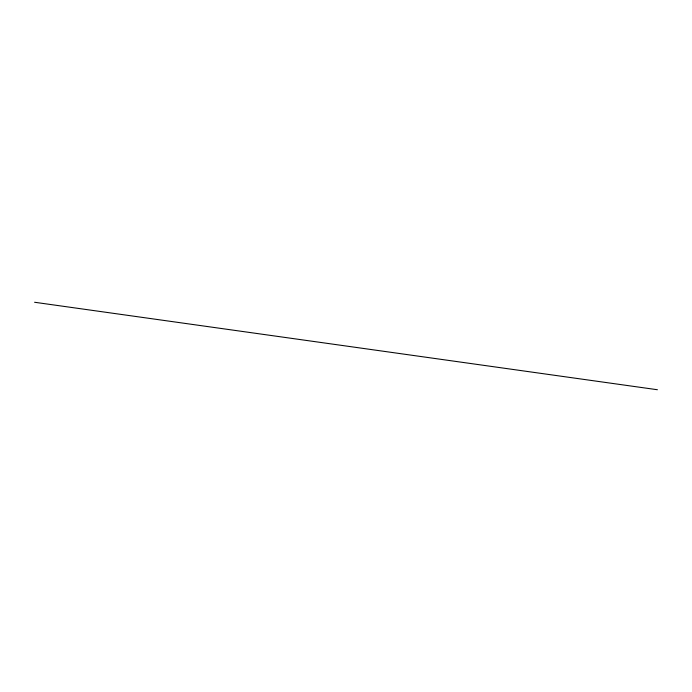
<?xml version="1.0" encoding="UTF-8"?>
<svg xmlns="http://www.w3.org/2000/svg" width="692" height="692" viewBox="0 0 692 692"><rect width="100%" height="100%" fill="white"/><g stroke="black" fill="none" stroke-linecap="round" stroke-linejoin="round"><path stroke-width="1.04" d="M34.6 302.266L657.4 389.734"/></g></svg>
